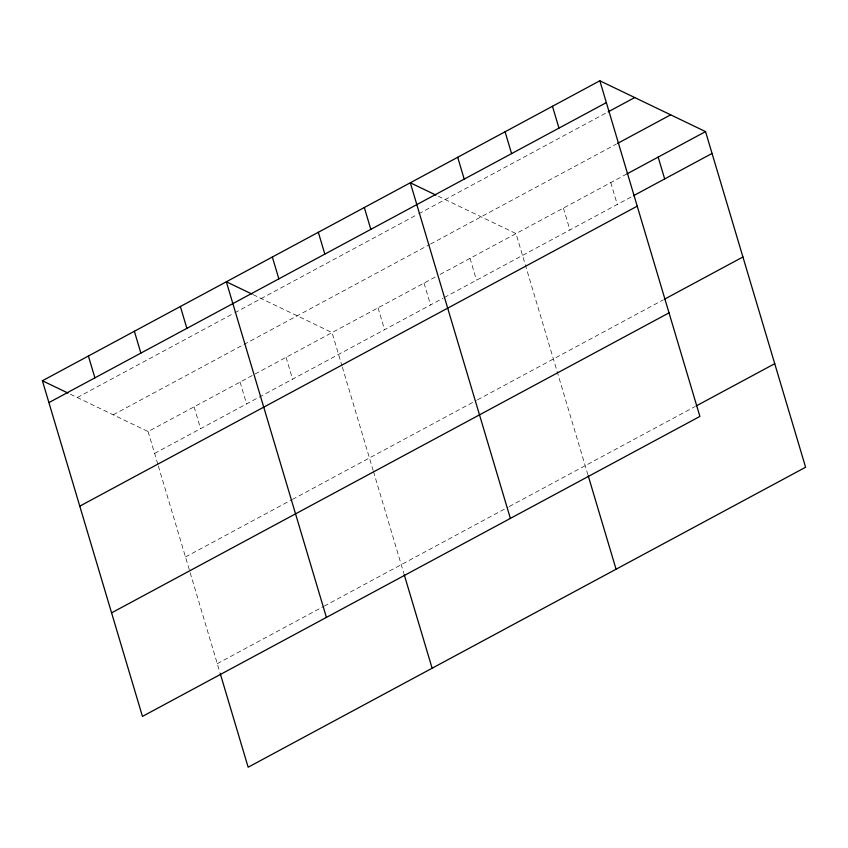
<?xml version="1.0" encoding="UTF-8"?>
<svg xmlns="http://www.w3.org/2000/svg" width="848" height="848" viewBox="0 0 848 848"><rect width="100%" height="100%" fill="white"/><g stroke="black" fill="none" stroke-linecap="round" stroke-linejoin="round"><path stroke-width="0.64" stroke-dasharray="4.24 3.18" d="M77.285 397.532L233.645 313.389M234.79 312.774L417.598 214.396M418.753 213.781L606.988 112.477M113.219 414.81L429.395 244.669M430.54 244.044L616.348 144.065M70.31 394.182L148.103 431.579L435.533 276.904M440.133 274.434L626.958 173.893M154.612 453.426L258.089 397.733M259.234 397.118L443.197 298.125M444.341 297.51L632.311 196.354M185.479 556.977L291.256 500.055M292.412 499.43L476.364 400.436M477.509 399.821L663.178 299.906M217.289 663.666L323.067 606.744M324.212 606.119L508.164 507.125M509.319 506.51L694.989 406.595M438.215 196.195L516.019 233.592L587.834 474.52M253.096 294.627L332.056 332.586L341.956 365.795M610.783 182.596L617.291 204.432M563.401 208.099L569.909 229.935M470.025 258.343L476.534 280.179M424.032 283.094L430.551 304.93M378.049 307.845L384.557 329.681M342.338 367.057L373.141 470.386M373.502 471.626L403.881 573.513M286.073 357.337L292.581 379.173M240.079 382.088L246.588 403.924M194.097 406.839L200.605 428.675M148.103 431.579L158.004 464.789M158.375 466.05L219.929 672.506"/><path stroke-width="1.27" d="M599.843 80.783L699.897 416.421L142.453 716.401L42.4 380.763L599.843 80.783L705.547 131.599L805.6 467.237L248.157 767.217L220.3 673.768M48.908 402.599L606.352 102.619M608.143 111.862L634.717 97.552M617.503 143.439L670.662 114.83M626.958 173.893L705.547 131.599M633.467 195.729L712.055 153.435M79.776 506.15L637.219 206.17M664.334 299.28L742.922 256.986M111.586 612.85L669.03 312.859M696.144 405.969L774.733 363.686M435.893 195.072L410.315 182.776L510.369 518.414M251.941 294.065L226.352 281.769L326.416 617.408M42.4 380.763L67.978 393.059M658.165 157.103L664.673 178.939M552.461 106.286L558.97 128.122M505.079 131.779L511.588 153.615M588.215 475.781L616.072 569.231M457.697 157.283L464.206 179.119M364.322 207.527L370.83 229.363M318.329 232.278L324.848 254.114M404.252 574.774L432.12 668.224M272.346 257.018L278.854 278.865M180.37 306.52L186.878 328.356M134.376 331.271L140.885 353.107M88.393 356.012L94.902 377.858"/></g></svg>
